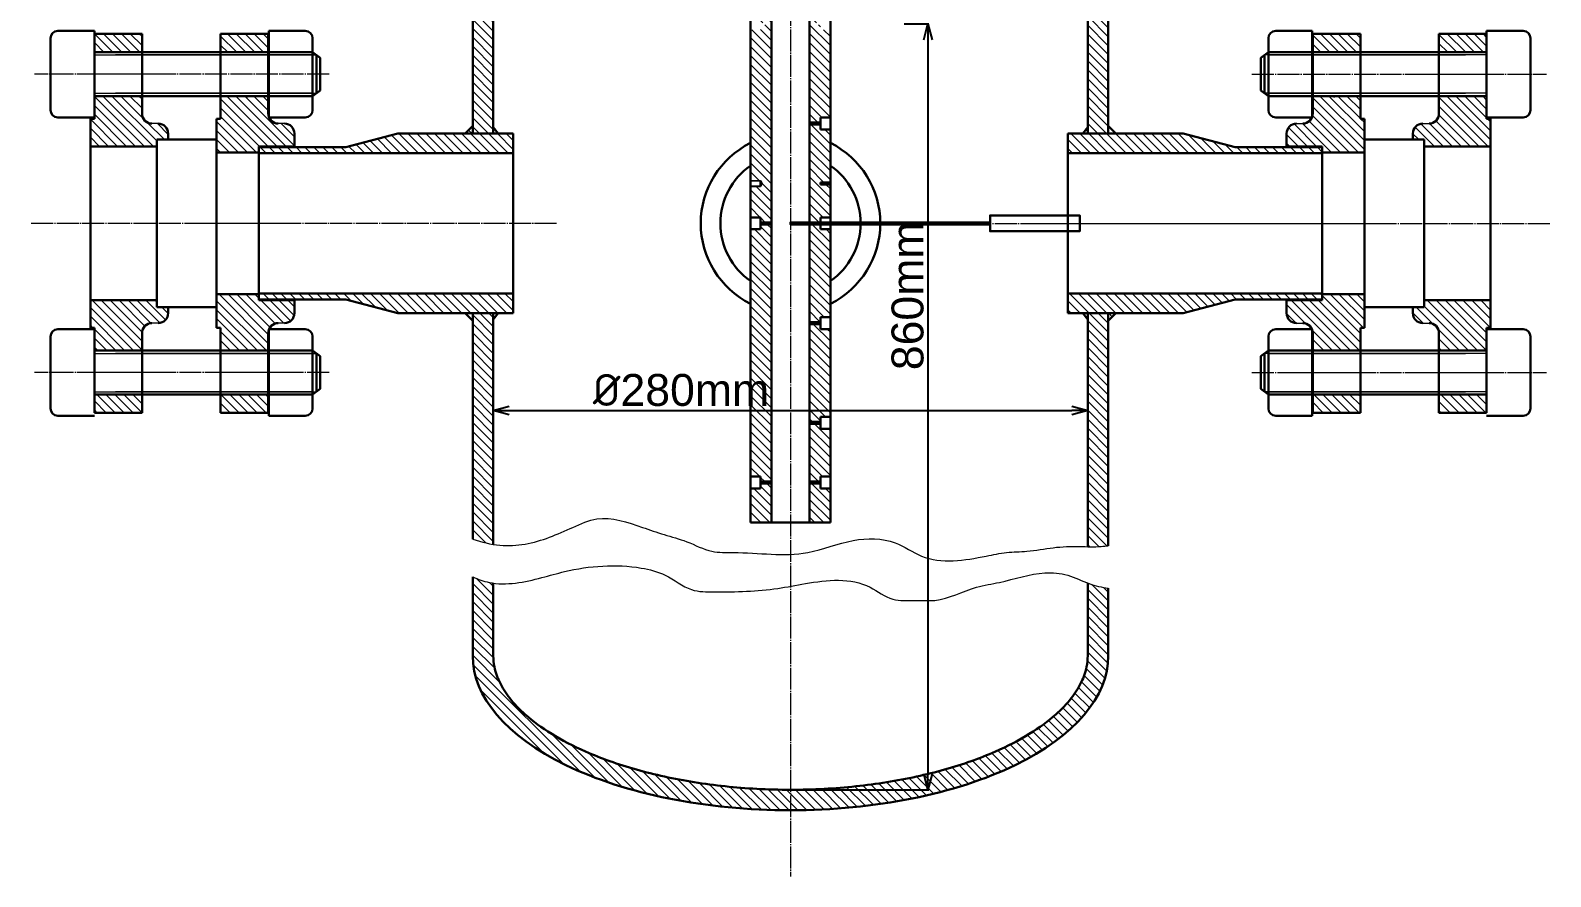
# Model space of a CAD drawing. Header units: millimetres. Extents: x -42 to 2046, y 362 to 1266.
# Drawn here: x -13 to 749, y 362 to 787 of the extents above; entities that cross this region are included whole.
import ezdxf

# ---------------------------------------------------------------- set-up
doc = ezdxf.new("R2010")
doc.units = ezdxf.units.MM
doc.linetypes.add('JIS_08_11', pattern=[12.8, 11, -0.6, 0.6, -0.6])
for name, color, linetype, lineweight in [('ACR Hatch', 7, 'Continuous', 13), ('CHAN BODY inner', 7, 'Continuous', 13), ('CHAN BODY OUTER', 7, 'Continuous', 30), ('CHAN Center', 7, 'JIS_08_11', 13), ('JPI300-65 BODY OUTER', 7, 'Continuous', 30), ('JPI300-65 Center', 7, 'JIS_08_11', 13), ('M30 Body_Inner', 7, 'Continuous', 13), ('M30 Body_Outer', 7, 'Continuous', 30), ('MainC BODY inner', 7, 'Continuous', 13), ('MainC BODY OUTER', 7, 'Continuous', 30), ('MainC Center', 7, 'JIS_08_11', 13), ('MainC Dim', 7, 'Continuous', 30), ('MainC Hatch', 7, 'Continuous', 13), ('TC BODY OUTER', 7, 'Continuous', 30), ('TC Center', 7, 'JIS_08_11', 13)]:
    doc.layers.add(name, color=color, linetype=linetype, lineweight=lineweight)
doc.styles.get("Standard").update_dxf_attribs({"font": 'arial.ttf'})
doc.dimstyles.new('JIS Mechanical', dxfattribs={"dimscale": 2, "dimtxt": 8, "dimasz": 4, "dimexe": 0.18, "dimexo": 0, "dimgap": 1, "dimtad": 1, "dimdec": 4, "dimdsep": 46, "dimtxsty": 'Standard', "dimblk": 'OPEN30', "dimcen": 0.09, "dimadec": 0, "dimazin": 2, "dimtfac": 1, "dimtdec": 4, "dimtmove": 0, "dimatfit": 3, "dimfxl": 1, "dimtolj": 1, "dimtzin": 0, "dimarcsym": 0})

# ---------------------------------------------------------------- blocks, each defined once
blk = doc.blocks.new('_Open30')
at = {"color": 0, "linetype": 'ByBlock', "lineweight": -2}
for p, q in [((-1, 0.268), (0, 0)), ((0, 0), (-1, -0.268)), ((0, 0), (-1, 0))]:
    blk.add_line(p, q, dxfattribs=at)
blk = doc.blocks.new('*D132')
at = {"layer": 'Defpoints', "color": 0, "transparency": 16777216}
for p in [(424.79, 789.77), (367.79, 405.8), (436.7, 405.8)]:
    blk.add_point(p, dxfattribs=at)
at = {"layer": 'MainC Dim', "color": 0, "lineweight": -2, "transparency": 16777216}
for p, q in [((424.79, 789.77), (437.06, 789.77)), ((436.7, 781.77), (436.7, 413.8)), ((367.79, 405.8), (437.06, 405.8))]:
    blk.add_line(p, q, dxfattribs=at)
at = {"layer": 'MainC Dim', "color": 0, "lineweight": -2, "transparency": 16777216, "xscale": 8, "yscale": 8, "zscale": 8}
for p, rotation in [((436.7, 789.77), 90), ((436.7, 405.8), 270)]:
    blk.add_blockref('_Open30', p, dxfattribs=dict(at, rotation=rotation))
at = {"layer": 'MainC Dim', "color": 0, "transparency": 16777216, "insert": (426.53, 653.41), "char_height": 16, "attachment_point": 5, "rotation": 90}
blk.add_mtext('\\A1;860mm', dxfattribs=at)
blk = doc.blocks.new('*D137')
at = {"layer": 'Defpoints', "color": 0, "transparency": 16777216}
for p in [(218.84, 622.27), (516.74, 622.27), (516.74, 595.95)]:
    blk.add_point(p, dxfattribs=at)
at = {"layer": 'MainC Dim', "color": 0, "lineweight": -2, "transparency": 16777216}
for p, q in [((218.84, 622.27), (218.84, 595.59)), ((516.74, 622.27), (516.74, 595.59)), ((226.84, 595.95), (508.74, 595.95))]:
    blk.add_line(p, q, dxfattribs=at)
at = {"layer": 'MainC Dim', "color": 0, "lineweight": -2, "transparency": 16777216, "xscale": 8, "yscale": 8, "zscale": 8, "rotation": 180}
blk.add_blockref('_Open30', (218.84, 595.95), dxfattribs=at)
at = {"layer": 'MainC Dim', "color": 0, "lineweight": -2, "transparency": 16777216, "xscale": 8, "yscale": 8, "zscale": 8}
blk.add_blockref('_Open30', (516.74, 595.95), dxfattribs=at)
at = {"layer": 'MainC Dim', "color": 0, "transparency": 16777216, "insert": (312.91, 606.12), "char_height": 16, "attachment_point": 5}
blk.add_mtext('\\A1;{\\fISOCPEUR|b0|i0|c0|p34;%%C}280mm', dxfattribs=at)

msp = doc.modelspace()

# ---------------------------------------------------------------- hatches: boundary and pattern name
at = {"layer": 'ACR Hatch'}
h = msp.add_hatch(dxfattribs=at)
h.set_pattern_fill('ANSI31', color=256, angle=90)
h.set_pattern_definition([(135, (117.9627, 482.9394), (-2.245064, -2.245064), [])])
h.paths.add_polyline_path([(377.29242, 539.76842), (387.79242, 539.76842), (387.79242, 556.76842), (382.79242, 556.76842), (382.79242, 559.26842), (377.29242, 559.26842)])
h.paths.add_polyline_path([(377.29242, 560.26842), (382.79242, 560.26842), (382.79242, 562.76842), (387.79242, 562.76842), (387.79242, 586.76842), (382.79242, 586.76842), (382.79242, 589.26842), (377.29242, 589.26842)])
h.paths.add_polyline_path([(387.79242, 636.76842), (382.79242, 636.76842), (382.79242, 639.26842), (377.29242, 639.26842), (377.29242, 590.26842), (382.79242, 590.26842), (382.79242, 592.76842), (387.79242, 592.76842)])
h.paths.add_polyline_path([(377.29242, 640.26842), (382.79242, 640.26842), (382.79242, 642.76842), (387.79242, 642.76842), (387.79242, 686.76842), (382.79242, 686.76842), (382.79242, 689.26842), (377.29242, 689.26842)])
h.paths.add_polyline_path([(377.29242, 690.26842), (382.79242, 690.26842), (382.79242, 692.76842), (387.79242, 692.76842), (387.79242, 709.26842), (382.79242, 709.26842), (382.79242, 710.26842), (387.79242, 710.26842), (387.79242, 736.76842), (382.79242, 736.76842), (382.79242, 739.26842), (377.29242, 739.26842)])
h.paths.add_polyline_path([(377.29242, 740.26842), (382.79242, 740.26842), (382.79242, 742.76842), (387.79242, 742.76842), (387.79242, 786.76842), (382.79242, 786.76842), (382.79242, 789.26842), (377.29242, 789.26842)])
h.paths.add_polyline_path([(387.79242, 839.76842), (377.29242, 839.76842), (377.29242, 790.26842), (382.79242, 790.26842), (382.79242, 792.76842), (387.79242, 792.76842)])
h.paths.add_polyline_path([(347.79242, 792.76842), (352.79242, 792.76842), (352.79242, 790.26842), (358.29242, 790.26842), (358.29242, 839.76842), (347.79242, 839.76842)])
h.paths.add_polyline_path([(347.79242, 711.26842), (352.79242, 711.26842), (352.79242, 710.96842), (353.48524, 709.76842), (352.79242, 708.56842), (352.79242, 708.26842), (347.79242, 708.26842), (347.79242, 692.76842), (352.79242, 692.76842), (352.79242, 690.26842), (358.29242, 690.26842), (358.29242, 789.26842), (352.79242, 789.26842), (352.79242, 786.76842), (347.79242, 786.76842)])
h.paths.add_polyline_path([(347.79242, 562.76842), (352.79242, 562.76842), (352.79242, 560.26842), (358.29242, 560.26842), (358.29242, 689.26842), (352.79242, 689.26842), (352.79242, 686.76842), (347.79242, 686.76842)])
h.paths.add_polyline_path([(347.79242, 539.76842), (358.29242, 539.76842), (358.29242, 559.26842), (352.79242, 559.26842), (352.79242, 556.76842), (347.79242, 556.76842)])
at = {"layer": 'MainC BODY OUTER'}
h = msp.add_hatch(dxfattribs=at)
h.set_pattern_fill('ANSI31', color=256, angle=90)
h.paths.add_polyline_path([(516.74242, 737.97498), (514.33644, 734.76842), (516.74242, 734.76842)])
h.paths.add_polyline_path([(527.04242, 738.63527), (527.04242, 734.76842), (530.80829, 734.76842)])
h.paths.add_polyline_path([(531.20564, 824.76842), (527.04242, 824.76842), (527.04242, 820.54555)])
at = {"layer": 'MainC Hatch'}
h = msp.add_hatch(dxfattribs=at)
h.set_pattern_fill('ANSI31', color=256, angle=90)
h.set_pattern_definition([(135, (207.0843, 735.9418), (-2.245064, -2.245064), [])])
h.paths.add_polyline_path([(208.54242, 738.63527), (204.77656, 734.76842), (208.54242, 734.76842)])
h.paths.add_polyline_path([(218.84242, 737.97498), (218.84242, 734.76842), (221.24841, 734.76842)])
h.paths.add_polyline_path([(208.54242, 824.76842), (204.37921, 824.76842), (208.54242, 820.54555)])
h.paths.add_polyline_path([(207.29242, 865.30989), (207.29242, 861.76842), (210.64355, 861.76842)])
h.paths.add_polyline_path([(208.54242, 644.76842), (204.77656, 644.76842), (208.54242, 640.90156)])
h.paths.add_polyline_path([(221.24841, 644.76842), (218.84242, 644.76842), (218.84242, 641.56185)])
h.paths.add_polyline_path([(516.74242, 644.76842), (514.33644, 644.76842), (516.74242, 641.56185)])
h.paths.add_polyline_path([(530.80829, 644.76842), (527.04242, 644.76842), (527.04242, 640.90156)])
h.paths.add_polyline_path([(158.39242, 846.46842), (175.29242, 846.46842, -0.414213562), (180.29242, 841.46842), (180.29242, 829.76842, 0.414213562), (185.29242, 824.76842), (207.29242, 824.76842), (207.29242, 897.76842), (200.29242, 897.76842), (200.29242, 891.76842), (190.29242, 891.76842), (190.29242, 897.76842), (177.29242, 897.76842), (177.29242, 895.76842), (158.39242, 895.76842)])
h.paths.add_polyline_path([(107.79242, 846.46842), (126.39242, 846.46842), (126.39242, 895.76842), (107.79242, 895.76842)])
h = msp.add_hatch(dxfattribs=at)
h.set_pattern_fill('ANSI31', color=256, angle=90)
h.set_pattern_definition([(135, (548.4816, 730.4485), (-2.245064, -2.245064), [])])
h.paths.add_polyline_path([(564.56897, 734.76842), (506.80322, 734.76842), (506.80322, 724.91842), (634.30322, 724.91842), (634.30322, 727.91842), (590.56897, 727.91842)])
h.paths.add_polyline_path([(590.56897, 651.61842), (634.30322, 651.61842), (634.30322, 654.21842), (634.30322, 654.61842), (506.80322, 654.61842), (506.80322, 644.76842), (564.56897, 644.76842)])
h.paths.add_polyline_path([(527.04242, 861.76842), (516.74242, 861.76842), (516.74242, 734.76842), (527.04242, 734.76842)])
h.paths.add_polyline_path([(655.40322, 742.16842), (653.40322, 742.16842), (653.40322, 753.56842), (629.50322, 753.56842), (629.50322, 744.76842, -0.072488535), (629.29523, 743.3413), (629.29523, 742.90175), (629.14171, 742.90175, -0.306106021), (624.50322, 739.76842), (621.40322, 739.76842, 0.414213562), (616.40322, 734.76842), (616.40322, 728.31842), (634.30322, 728.31842), (634.30322, 725.31842), (655.40322, 725.31842), (655.40322, 731.76842)])
h.paths.add_polyline_path([(653.40322, 784.76842), (629.50322, 784.76842), (629.50322, 775.56842), (653.40322, 775.56842)])
h.paths.add_polyline_path([(655.40322, 654.21842), (634.30322, 654.21842), (634.30322, 651.21842), (616.40322, 651.21842), (616.40322, 644.76842, 0.414213562), (621.40322, 639.76842), (624.50322, 639.76842, -0.306106021), (629.14171, 636.63508), (629.29523, 636.63508), (629.29523, 636.19553, -0.072488535), (629.50322, 634.76842), (629.50322, 625.96842), (653.40322, 625.96842), (653.40322, 637.36842), (655.40322, 637.36842)])
h.paths.add_polyline_path([(653.40322, 603.96842), (629.50322, 603.96842), (629.50322, 594.76842), (653.40322, 594.76842)])
h.paths.add_polyline_path([(218.84242, 644.76842), (208.54242, 644.76842), (208.54242, 600.94573), (218.84242, 603.28216)])
edge = h.paths.add_edge_path()
edge.add_line((218.84242, 603.28216), (208.54242, 600.94573))
edge.add_line((208.54242, 600.94573), (208.54242, 531.50107))
edge.add_spline(control_points=[(208.54242, 531.50107), (211.93244, 530.34501), (215.35415, 529.37325), (218.84242, 528.78856)], knot_values=[9.703956676, 9.703956676, 9.703956676, 9.703956676, 20.38078027, 20.38078027, 20.38078027, 20.38078027], degree=3, periodic=0)
edge.add_line((218.84242, 528.78856), (218.84242, 603.28216))
edge = h.paths.add_edge_path()
edge.add_spline(control_points=[(218.84242, 509.38957), (218.1448, 509.48855), (214.62953, 510.10392), (211.2224, 511.34232), (208.54242, 512.50816)], knot_values=[20.368472054, 20.368472054, 20.368472054, 20.368472054, 22.507168253, 31.200842623, 31.200842623, 31.200842623, 31.200842623], degree=3, periodic=0)
edge.add_line((208.54242, 512.50816), (208.54242, 488.78403))
edge.add_line((208.54242, 488.78403), (208.54242, 472.90297))
edge.add_ellipse((367.79242, 472.90297), major_axis=(-159.25, 0), ratio=0.486028257, start_angle=0, end_angle=90)
edge.add_line((367.79242, 395.50297), (367.79242, 405.80297))
edge.add_spline(control_points=[(367.79242, 405.80297), (362.15204, 405.80297), (356.51168, 405.95353), (340.25446, 406.82384), (329.73344, 407.93603), (309.44702, 411.18436), (299.68221, 413.32068), (281.37307, 418.49648), (272.8295, 421.53644), (258.88293, 427.66826), (253.19231, 430.63459), (243.05497, 436.88628), (238.60962, 440.17165), (231.83937, 446.20268), (229.26804, 448.92339), (225.00692, 454.34074), (223.31735, 457.03539), (220.76142, 462.32088), (219.89251, 464.90977), (219.02077, 469.28515), (218.84242, 471.09433), (218.84242, 472.90297)], knot_values=[4.71238898, 4.71238898, 4.71238898, 4.71238898, 4.822092748, 4.822092748, 5.030643023, 5.030643023, 5.239193298, 5.239193298, 5.447743572, 5.447743572, 5.615735074, 5.615735074, 5.783726576, 5.783726576, 5.918034986, 5.918034986, 6.052343397, 6.052343397, 6.186651808, 6.186651808, 6.283185307, 6.283185307, 6.283185307, 6.283185307], degree=3, periodic=0)
edge.add_line((218.84242, 472.90297), (218.84242, 488.78403))
edge.add_line((218.84242, 488.78403), (218.84242, 509.38957))
edge = h.paths.add_edge_path()
edge.add_line((527.04242, 644.76842), (516.74242, 644.76842))
edge.add_line((516.74242, 644.76842), (516.74242, 527.6584))
edge.add_spline(control_points=[(516.74242, 527.6584), (519.0089, 527.60423), (522.44917, 527.57356), (525.87222, 527.98945), (527.04242, 528.14514)], knot_values=[325.575394856, 325.575394856, 325.575394856, 325.575394856, 332.367720469, 335.899447387, 335.899447387, 335.899447387, 335.899447387], degree=3, periodic=0)
edge.add_line((527.04242, 528.14514), (527.04242, 644.76842))
edge = h.paths.add_edge_path()
edge.add_line((527.04242, 488.78403), (527.04242, 506.87746))
edge.add_spline(control_points=[(527.04242, 506.87746), (523.79062, 507.3376), (520.32701, 508.11942), (517.00252, 509.3454), (516.74242, 509.44383)], knot_values=[336.374878192, 336.374878192, 336.374878192, 336.374878192, 346.191260781, 347.026877352, 347.026877352, 347.026877352, 347.026877352], degree=3, periodic=0)
edge.add_line((516.74242, 509.44383), (516.74242, 488.78403))
edge.add_line((516.74242, 488.78403), (516.74242, 472.90297))
edge.add_spline(control_points=[(516.74242, 472.90297), (516.74242, 471.09433), (516.56408, 469.28515), (515.69234, 464.90977), (514.82343, 462.32088), (512.2675, 457.03539), (510.57793, 454.34074), (506.31681, 448.92339), (503.74548, 446.20268), (496.97523, 440.17165), (492.52988, 436.88628), (482.39254, 430.63459), (476.70192, 427.66826), (462.75535, 421.53644), (454.21178, 418.49648), (435.90263, 413.32068), (426.13783, 411.18436), (405.85141, 407.93603), (395.33039, 406.82384), (379.07317, 405.95353), (373.4328, 405.80297), (367.79242, 405.80297)], knot_values=[4.71238898, 4.71238898, 4.71238898, 4.71238898, 4.80892248, 4.80892248, 4.943230891, 4.943230891, 5.077539301, 5.077539301, 5.211847712, 5.211847712, 5.379839214, 5.379839214, 5.547830715, 5.547830715, 5.75638099, 5.75638099, 5.964931265, 5.964931265, 6.17348154, 6.17348154, 6.283185307, 6.283185307, 6.283185307, 6.283185307], degree=3, periodic=0)
edge.add_line((367.79242, 405.80297), (367.79242, 395.50297))
edge.add_ellipse((367.79242, 472.90297), major_axis=(159.25, 0), ratio=0.486028257, start_angle=270, end_angle=360)
edge.add_line((527.04242, 472.90297), (527.04242, 488.78403))
h.paths.add_polyline_path([(208.54242, 861.76842), (218.84242, 861.76842), (218.84242, 734.76842), (208.54242, 734.76842)])
h.paths.add_polyline_path([(171.01588, 734.76842), (228.78163, 734.76842), (228.78163, 724.91842), (101.28163, 724.91842), (101.28163, 727.91842), (145.01588, 727.91842)])
h.paths.add_polyline_path([(145.01588, 651.61842), (101.28163, 651.61842), (101.28163, 654.21842), (101.28163, 654.61842), (228.78163, 654.61842), (228.78163, 644.76842), (171.01588, 644.76842)])
h.paths.add_polyline_path([(80.18163, 742.16842), (82.18163, 742.16842), (82.18163, 753.56842), (106.08163, 753.56842), (106.08163, 744.76842, 0.414213562), (111.08163, 739.76842), (114.18163, 739.76842, -0.414213562), (119.18163, 734.76842), (119.18163, 728.31842), (101.28163, 728.31842), (101.28163, 725.31842), (80.18163, 725.31842)])
h.paths.add_polyline_path([(82.18163, 784.76842), (106.08163, 784.76842), (106.08163, 775.56842), (82.18163, 775.56842)])
h.paths.add_polyline_path([(80.18163, 654.21842), (101.28163, 654.21842), (101.28163, 651.61842), (101.28163, 651.21842), (119.18163, 651.21842), (119.18163, 644.76842, -0.414213562), (114.18163, 639.76842), (111.08163, 639.76842, 0.414213562), (106.08163, 634.76842), (106.08163, 625.96842), (82.18163, 625.96842), (82.18163, 637.36842), (80.18163, 637.36842)])
h.paths.add_polyline_path([(82.18163, 603.96842), (106.08163, 603.96842), (106.08163, 594.76842), (82.18163, 594.76842)])
h = msp.add_hatch(dxfattribs=at)
h.set_pattern_fill('ANSI31', color=256, angle=90)
h.paths.add_polyline_path([(42.78993, 784.76842), (18.88993, 784.76842), (18.88993, 775.56842), (42.78993, 775.56842)])
h.paths.add_polyline_path([(50.88993, 739.76842), (47.78993, 739.76842, -0.414213562), (42.78993, 744.76842), (42.78993, 753.56842), (18.88993, 753.56842), (18.88993, 742.16842), (16.88993, 742.16842), (16.88993, 728.31842), (50.18163, 728.31842), (50.18163, 731.76842), (55.88993, 731.76842), (55.88993, 734.76842, 0.414213562)])
h.paths.add_polyline_path([(42.78993, 634.76842, -0.414213562), (47.78993, 639.76842), (50.88993, 639.76842, 0.414213562), (55.88993, 644.76842), (55.88993, 647.76842), (50.18163, 647.76842), (50.18163, 651.21842), (16.88993, 651.21842), (16.88993, 637.36842), (18.88993, 637.36842), (18.88993, 625.96842), (42.78993, 625.96842)])
h.paths.add_polyline_path([(42.78993, 603.96842), (18.88993, 603.96842), (18.88993, 594.76842), (42.78993, 594.76842)])
h = msp.add_hatch(dxfattribs=at)
h.set_pattern_fill('ANSI31', color=256, angle=90)
h.paths.add_polyline_path([(692.79492, 784.76842), (716.69492, 784.76842), (716.69492, 775.56842), (692.79492, 775.56842)])
h.paths.add_polyline_path([(684.69492, 739.76842), (687.79492, 739.76842, 0.414213562), (692.79492, 744.76842), (692.79492, 753.56842), (716.69492, 753.56842), (716.69492, 742.16842), (718.69492, 742.16842), (718.69492, 728.31842), (685.40322, 728.31842), (685.40322, 731.76842), (679.69492, 731.76842), (679.69492, 734.76842, -0.414213562)])
h.paths.add_polyline_path([(692.79492, 634.76842, 0.414213562), (687.79492, 639.76842), (684.69492, 639.76842, -0.414213562), (679.69492, 644.76842), (679.69492, 647.76842), (685.40322, 647.76842), (685.40322, 651.21842), (718.69492, 651.21842), (718.69492, 637.36842), (716.69492, 637.36842), (716.69492, 625.96842), (692.79492, 625.96842)])
h.paths.add_polyline_path([(692.79492, 603.96842), (716.69492, 603.96842), (716.69492, 594.76842), (692.79492, 594.76842)])

# ---------------------------------------------------------------- linework, layer by layer
at = {"layer": 'CHAN BODY inner'}
for p, q in [((347.79242, 711.26842), (352.79242, 711.26842)), ((347.79242, 708.26842), (352.79242, 708.26842))]:
    msp.add_line(p, q, dxfattribs=at)
at = {"layer": 'CHAN BODY OUTER'}
for p, q in [((347.79242, 539.76842), (347.79242, 839.76842)), ((358.29242, 539.76842), (358.29242, 839.76842)), ((377.29242, 539.76842), (377.29242, 839.76842)), ((387.79242, 539.76842), (387.79242, 839.76842)), ((377.29242, 740.26842), (382.79242, 740.26842)), ((377.29242, 739.26842), (382.79242, 739.26842)), ((382.79242, 742.76842), (387.79242, 742.76842)), ((382.79242, 736.76842), (382.79242, 742.76842)), ((382.79242, 736.76842), (387.79242, 736.76842)), ((352.79242, 708.26842), (352.79242, 711.26842)), ((352.79242, 710.96842), (353.48524, 709.76842)), ((352.79242, 708.56842), (353.48524, 709.76842)), ((382.79242, 709.26842), (382.79242, 710.26842)), ((387.79242, 710.26842), (382.79242, 710.26842)), ((387.79242, 709.26842), (382.79242, 709.26842)), ((352.79242, 692.76842), (347.79242, 692.76842)), ((352.79242, 686.76842), (347.79242, 686.76842)), ((352.79242, 686.76842), (352.79242, 692.76842)), ((358.29242, 690.26842), (352.79242, 690.26842)), ((358.29242, 689.26842), (352.79242, 689.26842)), ((377.29242, 690.26842), (382.79242, 690.26842)), ((377.29242, 689.26842), (382.79242, 689.26842)), ((382.79242, 692.76842), (387.79242, 692.76842)), ((382.79242, 686.76842), (382.79242, 692.76842)), ((382.79242, 686.76842), (387.79242, 686.76842)), ((377.29242, 640.26842), (382.79242, 640.26842)), ((382.79242, 642.76842), (387.79242, 642.76842)), ((382.79242, 636.76842), (382.79242, 642.76842)), ((377.29242, 639.26842), (382.79242, 639.26842)), ((382.79242, 636.76842), (387.79242, 636.76842)), ((377.29242, 590.26842), (382.79242, 590.26842)), ((377.29242, 589.26842), (382.79242, 589.26842)), ((382.79242, 592.76842), (387.79242, 592.76842)), ((382.79242, 586.76842), (382.79242, 592.76842)), ((382.79242, 586.76842), (387.79242, 586.76842)), ((352.79242, 562.76842), (347.79242, 562.76842)), ((352.79242, 556.76842), (347.79242, 556.76842)), ((352.79242, 556.76842), (352.79242, 562.76842)), ((358.29242, 560.26842), (352.79242, 560.26842)), ((358.29242, 559.26842), (352.79242, 559.26842)), ((377.29242, 560.26842), (382.79242, 560.26842)), ((377.29242, 559.26842), (382.79242, 559.26842)), ((382.79242, 562.76842), (387.79242, 562.76842)), ((382.79242, 556.76842), (382.79242, 562.76842)), ((382.79242, 556.76842), (387.79242, 556.76842)), ((347.79242, 539.76842), (367.79242, 539.76842)), ((387.79242, 539.76842), (367.79242, 539.76842))]:
    msp.add_line(p, q, dxfattribs=at)
at = {"layer": 'CHAN Center'}
for p, q in [((347.79242, 710.99778), (352.79242, 710.99778)), ((347.79242, 708.53905), (352.79242, 708.53905))]:
    msp.add_line(p, q, dxfattribs=at)
at = {"layer": 'JPI300-65 BODY OUTER'}
for p, q in [((42.78993, 784.76842), (18.88993, 784.76842)), ((18.88993, 784.76842), (18.88993, 742.16842)), ((42.78993, 784.76842), (42.78993, 744.76842)), ((106.08163, 784.76842), (82.18163, 784.76842)), ((82.18163, 784.76842), (82.18163, 742.16842)), ((106.08163, 784.76842), (106.08163, 744.76842)), ((629.50322, 784.76842), (653.40322, 784.76842)), ((629.50322, 784.76842), (629.50322, 744.76842)), ((653.40322, 784.76842), (653.40322, 742.16842)), ((692.79492, 784.76842), (716.69492, 784.76842)), ((692.79492, 784.76842), (692.79492, 744.76842)), ((716.69492, 784.76842), (716.69492, 742.16842)), ((42.78993, 775.56842), (18.88993, 775.56842)), ((106.08163, 775.56842), (82.18163, 775.56842)), ((629.50322, 775.56842), (653.40322, 775.56842)), ((692.79492, 775.56842), (716.69492, 775.56842)), ((42.78993, 753.56842), (18.88993, 753.56842)), ((106.08163, 753.56842), (82.18163, 753.56842)), ((629.50322, 753.56842), (653.40322, 753.56842)), ((692.79492, 753.56842), (716.69492, 753.56842)), ((18.88993, 742.16842), (16.88993, 742.16842)), ((16.88993, 742.16842), (16.88993, 689.76842)), ((82.18163, 742.16842), (80.18163, 742.16842)), ((80.18163, 742.16842), (80.18163, 689.76842)), ((653.40322, 742.16842), (655.40322, 742.16842)), ((655.40322, 742.16842), (655.40322, 689.76842)), ((716.69492, 742.16842), (718.69492, 742.16842)), ((718.69492, 742.16842), (718.69492, 689.76842)), ((55.88993, 734.76842), (55.88993, 731.76842)), ((119.18163, 734.76842), (119.18163, 727.91842)), ((616.40322, 734.76842), (616.40322, 727.91842)), ((679.69492, 734.76842), (679.69492, 731.76842)), ((50.18163, 728.31842), (16.88993, 728.31842)), ((101.28163, 725.31842), (80.18163, 725.31842)), ((119.18163, 728.31842), (101.28163, 728.31842)), ((101.28163, 725.31842), (101.28163, 728.31842)), ((616.40322, 728.31842), (634.30322, 728.31842)), ((634.30322, 725.31842), (634.30322, 728.31842)), ((634.30322, 725.31842), (655.40322, 725.31842)), ((685.40322, 728.31842), (718.69492, 728.31842)), ((16.88993, 637.36842), (16.88993, 689.76842)), ((80.18163, 637.36842), (80.18163, 689.76842)), ((655.40322, 637.36842), (655.40322, 689.76842)), ((718.69492, 637.36842), (718.69492, 689.76842)), ((50.18163, 651.21842), (16.88993, 651.21842)), ((55.88993, 644.76842), (55.88993, 647.76842)), ((101.28163, 654.21842), (80.18163, 654.21842)), ((101.28163, 654.21842), (101.28163, 651.21842)), ((119.18163, 651.21842), (101.28163, 651.21842)), ((119.18163, 644.76842), (119.18163, 651.61842)), ((616.40322, 644.76842), (616.40322, 651.61842)), ((616.40322, 651.21842), (634.30322, 651.21842)), ((634.30322, 654.21842), (655.40322, 654.21842)), ((634.30322, 654.21842), (634.30322, 651.21842)), ((679.69492, 644.76842), (679.69492, 647.76842)), ((685.40322, 651.21842), (718.69492, 651.21842)), ((18.88993, 637.36842), (16.88993, 637.36842)), ((18.88993, 594.76842), (18.88993, 637.36842)), ((42.78993, 594.76842), (42.78993, 634.76842)), ((82.18163, 637.36842), (80.18163, 637.36842)), ((82.18163, 594.76842), (82.18163, 637.36842)), ((106.08163, 594.76842), (106.08163, 634.76842)), ((629.50322, 594.76842), (629.50322, 634.76842)), ((653.40322, 637.36842), (655.40322, 637.36842)), ((653.40322, 594.76842), (653.40322, 637.36842)), ((692.79492, 594.76842), (692.79492, 634.76842)), ((716.69492, 637.36842), (718.69492, 637.36842)), ((716.69492, 594.76842), (716.69492, 637.36842)), ((42.78993, 625.96842), (18.88993, 625.96842)), ((106.08163, 625.96842), (82.18163, 625.96842)), ((629.50322, 625.96842), (653.40322, 625.96842)), ((692.79492, 625.96842), (716.69492, 625.96842)), ((42.78993, 603.96842), (18.88993, 603.96842)), ((106.08163, 603.96842), (82.18163, 603.96842)), ((629.50322, 603.96842), (653.40322, 603.96842)), ((692.79492, 603.96842), (716.69492, 603.96842)), ((42.78993, 594.76842), (18.88993, 594.76842)), ((106.08163, 594.76842), (82.18163, 594.76842)), ((629.50322, 594.76842), (653.40322, 594.76842)), ((692.79492, 594.76842), (716.69492, 594.76842))]:
    msp.add_line(p, q, dxfattribs=at)
for centre, start, end in [((47.78993, 744.76842), 180, 270), ((50.88993, 734.76842), 0, 90), ((111.08163, 744.76842), 180, 270), ((114.18163, 734.76842), 0, 90), ((621.40322, 734.76842), 90, 180), ((624.50322, 744.76842), 270, 360), ((684.69492, 734.76842), 90, 180), ((687.79492, 744.76842), 270, 360), ((50.88993, 644.76842), 270, 0), ((114.18163, 644.76842), 270, 0), ((621.40322, 644.76842), 180, 270), ((684.69492, 644.76842), 180, 270), ((47.78993, 634.76842), 90, 180), ((111.08163, 634.76842), 90, 180), ((624.50322, 634.76842), 360, 90), ((687.79492, 634.76842), 360, 90)]:
    msp.add_arc(centre, 5, start, end, dxfattribs=at)
at = {"layer": 'JPI300-65 Center'}
for p, q in [((136.51071, 764.56842), (-11.03648, 764.56842)), ((51.4814, 764.56842), (12.94593, 764.56842)), ((599.07414, 764.56842), (746.62133, 764.56842)), ((684.10345, 764.56842), (722.63892, 764.56842)), ((50.88993, 739.76842), (47.78993, 739.76842)), ((114.18163, 739.76842), (111.08163, 739.76842)), ((621.40322, 739.76842), (624.50322, 739.76842)), ((684.69492, 739.76842), (687.79492, 739.76842)), ((113.46303, 689.76842), (-13.15063, 689.76842)), ((622.12182, 689.76842), (748.73548, 689.76842)), ((50.88993, 639.76842), (47.78993, 639.76842)), ((114.18163, 639.76842), (111.08163, 639.76842)), ((621.40322, 639.76842), (624.50322, 639.76842)), ((684.69492, 639.76842), (687.79492, 639.76842)), ((136.51071, 614.96842), (-11.03648, 614.96842)), ((51.4814, 614.96842), (12.94593, 614.96842)), ((114.7731, 614.96842), (76.23763, 614.96842)), ((599.07414, 614.96842), (746.62133, 614.96842)), ((620.81175, 614.96842), (659.34722, 614.96842)), ((684.10345, 614.96842), (722.63892, 614.96842))]:
    msp.add_line(p, q, dxfattribs=at)
at = {"layer": 'M30 Body_Inner'}
for p, q in [((18.88993, 774.17908), (130.20125, 774.17908)), ((128.29125, 774.17908), (29.46619, 774.17908)), ((716.69492, 774.17908), (605.3836, 774.17908)), ((607.2936, 774.17908), (706.11865, 774.17908)), ((18.88993, 754.95775), (130.20125, 754.95775)), ((128.29125, 754.95775), (29.46619, 754.95775)), ((716.69492, 754.95775), (605.3836, 754.95775)), ((607.2936, 754.95775), (706.11865, 754.95775)), ((18.88993, 624.57908), (130.20125, 624.57908)), ((128.29125, 624.57908), (29.46619, 624.57908)), ((716.69492, 624.57908), (605.3836, 624.57908)), ((607.2936, 624.57908), (706.11865, 624.57908)), ((18.88993, 605.35775), (130.20125, 605.35775)), ((128.29125, 605.35775), (29.46619, 605.35775)), ((716.69492, 605.35775), (605.3836, 605.35775)), ((607.2936, 605.35775), (706.11865, 605.35775))]:
    msp.add_line(p, q, dxfattribs=at)
at = {"layer": 'M30 Body_Outer'}
for p, q in [((18.88993, 786.23508), (0.55497, 786.23508)), ((18.88993, 786.23508), (18.88993, 764.56842)), ((106.28962, 786.23508), (124.62458, 786.23508)), ((106.28962, 786.23508), (106.28962, 764.56842)), ((629.29523, 786.23508), (610.96027, 786.23508)), ((629.29523, 786.23508), (629.29523, 764.56842)), ((716.69492, 786.23508), (735.02988, 786.23508)), ((716.69492, 786.23508), (716.69492, 764.56842)), ((-3.1117, 782.56842), (-3.1117, 764.56842)), ((128.29125, 782.56842), (128.29125, 764.56842)), ((607.2936, 782.56842), (607.2936, 764.56842)), ((738.69655, 782.56842), (738.69655, 764.56842)), ((128.29125, 775.56842), (29.46619, 775.56842)), ((29.46619, 775.56842), (128.29125, 775.56842)), ((132.13286, 772.77402), (128.29125, 775.56842)), ((130.21206, 774.17908), (130.21206, 764.57628)), ((132.13286, 772.77402), (132.13286, 764.56842)), ((603.45199, 772.77402), (607.2936, 775.56842)), ((603.45199, 772.77402), (603.45199, 764.56842)), ((605.37279, 774.17908), (605.37279, 764.57628)), ((607.2936, 775.56842), (706.11865, 775.56842)), ((706.11865, 775.56842), (607.2936, 775.56842)), ((-3.1117, 746.56842), (-3.1117, 764.56842)), ((18.88993, 742.90175), (18.88993, 764.56842)), ((106.28962, 742.90175), (106.28962, 764.56842)), ((128.29125, 746.56842), (128.29125, 764.56842)), ((130.21206, 754.95775), (130.21206, 764.57628)), ((132.13286, 756.36281), (132.13286, 764.56842)), ((603.45199, 756.36281), (603.45199, 764.56842)), ((605.37279, 754.95775), (605.37279, 764.57628)), ((607.2936, 746.56842), (607.2936, 764.56842)), ((629.29523, 742.90175), (629.29523, 764.56842)), ((716.69492, 742.90175), (716.69492, 764.56842)), ((738.69655, 746.56842), (738.69655, 764.56842)), ((132.13286, 756.36281), (128.29125, 753.56842)), ((603.45199, 756.36281), (607.2936, 753.56842)), ((128.29125, 753.56842), (29.46619, 753.56842)), ((29.46619, 753.56842), (128.29125, 753.56842)), ((607.2936, 753.56842), (706.11865, 753.56842)), ((706.11865, 753.56842), (607.2936, 753.56842)), ((18.88993, 742.90175), (0.55497, 742.90175)), ((106.28962, 742.90175), (124.62458, 742.90175)), ((629.29523, 742.90175), (610.96027, 742.90175)), ((716.69492, 742.90175), (735.02988, 742.90175)), ((-3.1117, 632.96842), (-3.1117, 614.96842)), ((18.88993, 636.63508), (0.55497, 636.63508)), ((106.28962, 636.63508), (124.62458, 636.63508)), ((106.28962, 636.63508), (106.28962, 614.96842)), ((128.29125, 632.96842), (128.29125, 614.96842)), ((607.2936, 632.96842), (607.2936, 614.96842)), ((629.29523, 636.63508), (610.96027, 636.63508)), ((629.29523, 636.63508), (629.29523, 614.96842)), ((716.69492, 636.63508), (735.02988, 636.63508)), ((738.69655, 632.96842), (738.69655, 614.96842)), ((128.29125, 625.96842), (29.46619, 625.96842)), ((29.46619, 625.96842), (128.29125, 625.96842)), ((132.13286, 623.17402), (128.29125, 625.96842)), ((603.45199, 623.17402), (607.2936, 625.96842)), ((607.2936, 625.96842), (706.11865, 625.96842)), ((706.11865, 625.96842), (607.2936, 625.96842)), ((130.21206, 624.57908), (130.21206, 614.96055)), ((132.13286, 623.17402), (132.13286, 614.96842)), ((603.45199, 623.17402), (603.45199, 614.96842)), ((605.37279, 624.57908), (605.37279, 614.96055)), ((-3.1117, 596.96842), (-3.1117, 614.96842)), ((106.28962, 593.30175), (106.28962, 614.96842)), ((128.29125, 596.96842), (128.29125, 614.96842)), ((130.21206, 605.35775), (130.21206, 614.96055)), ((132.13286, 606.76281), (132.13286, 614.96842)), ((603.45199, 606.76281), (603.45199, 614.96842)), ((605.37279, 605.35775), (605.37279, 614.96055)), ((607.2936, 596.96842), (607.2936, 614.96842)), ((629.29523, 593.30175), (629.29523, 614.96842)), ((738.69655, 596.96842), (738.69655, 614.96842)), ((128.29125, 603.96842), (29.46619, 603.96842)), ((29.46619, 603.96842), (128.29125, 603.96842)), ((132.13286, 606.76281), (128.29125, 603.96842)), ((603.45199, 606.76281), (607.2936, 603.96842)), ((607.2936, 603.96842), (706.11865, 603.96842)), ((706.11865, 603.96842), (607.2936, 603.96842)), ((18.88993, 593.30175), (0.55497, 593.30175)), ((106.28962, 593.30175), (124.62458, 593.30175)), ((629.29523, 593.30175), (610.96027, 593.30175)), ((716.69492, 593.30175), (735.02988, 593.30175))]:
    msp.add_line(p, q, dxfattribs=at)
for centre, radius, start, end in [((0.55497, 782.56842), 3.66667, 90, 180), ((124.62458, 782.56842), 3.66667, 0, 90), ((610.96027, 782.56842), 3.66667, 90, 180), ((735.02988, 782.56842), 3.66667, 360, 90), ((94.98002, 752.83508), 0.73333, 0, 90), ((640.60483, 752.83508), 0.73333, 90, 180), ((0.55497, 746.56842), 3.66667, 180, 270), ((124.62458, 746.56842), 3.66667, 270, 0), ((610.96027, 746.56842), 3.66667, 180, 270), ((735.02988, 746.56842), 3.66667, 270, 360), ((0.55497, 632.96842), 3.66667, 90, 180), ((124.62458, 632.96842), 3.66667, 0, 90), ((610.96027, 632.96842), 3.66667, 90, 180), ((735.02988, 632.96842), 3.66667, 360, 90), ((0.55497, 596.96842), 3.66667, 180, 270), ((124.62458, 596.96842), 3.66667, 270, 0), ((610.96027, 596.96842), 3.66667, 180, 270), ((735.02988, 596.96842), 3.66667, 270, 360)]:
    msp.add_arc(centre, radius, start, end, dxfattribs=at)
at = {"layer": 'MainC BODY inner'}
for points, knots in [([(208.54242, 531.50107), (213.00161, 529.9804), (221.57228, 527.6986), (239.26524, 528.73709), (254.78962, 535.52059), (273.92877, 544.21634), (290.04423, 538.5986), (304.51489, 533.55359), (316.44139, 530.50306), (327.3359, 524.45168), (348.15834, 525.28692), (372.46524, 521.2157), (397.93104, 532.07058), (418.97588, 532.08379), (438.02266, 518.15448), (458.87652, 521.33135), (475.98719, 525.13766), (487.39099, 525.03274), (499.43544, 527.52639), (511.9173, 527.95715), (521.11842, 527.41188), (525.87222, 527.98945), (527.04242, 528.14514)], [9.703956676, 9.703956676, 9.703956676, 9.703956676, 23.748135324, 36.369283853, 61.809399531, 74.529453781, 97.725359649, 109.115235225, 121.0761655, 134.566037679, 145.388578369, 182.608878511, 206.197283257, 227.24299016, 242.007699475, 274.425379738, 284.788493163, 295.011682023, 308.34099712, 321.561827048, 332.367720469, 335.899447387, 335.899447387, 335.899447387, 335.899447387]), ([(208.54242, 512.50816), (211.2224, 511.34232), (222.29925, 507.31617), (238.61149, 510.73228), (262.966, 517.78968), (284.58117, 519.42919), (306.16694, 513.98286), (316.61191, 505.04984), (336.66427, 504.84868), (355.70015, 505.34073), (381.0467, 510.47906), (402.6456, 512.78346), (417.99879, 500.00726), (429.72701, 501.09421), (444.12586, 499.70049), (457.5747, 507.4065), (476.39441, 510.00836), (491.19121, 515.47014), (507.00104, 514.07775), (516.82897, 508.90902), (523.79062, 507.3376), (527.04242, 506.87746)], [20.368472054, 20.368472054, 20.368472054, 20.368472054, 29.062146424, 55.585376545, 67.379575959, 105.842677506, 118.377398539, 133.41993435, 144.889116429, 176.757349867, 190.771940252, 223.239562136, 236.127823303, 246.950363994, 257.15592797, 279.179729448, 290.835748225, 314.147781365, 325.616963444, 337.210494762, 347.026877352, 347.026877352, 347.026877352, 347.026877352])]:
    msp.add_open_spline(points, degree=3, knots=knots, dxfattribs=at)
at = {"layer": 'MainC BODY OUTER'}
for p, q in [((208.54242, 861.76842), (208.54242, 734.76842)), ((218.84242, 861.76842), (218.84242, 734.76842)), ((516.74242, 861.76842), (516.74242, 734.76842)), ((527.04242, 861.76842), (527.04242, 734.76842)), ((171.01588, 734.76842), (145.01588, 727.91842)), ((228.78163, 734.76842), (171.01588, 734.76842)), ((204.77656, 734.76842), (208.54242, 738.63527)), ((218.84242, 737.97498), (221.24841, 734.76842)), ((228.78163, 689.76842), (228.78163, 734.76842)), ((506.80322, 689.76842), (506.80322, 734.76842)), ((506.80322, 734.76842), (564.56897, 734.76842)), ((516.74242, 737.97498), (514.33644, 734.76842)), ((530.80829, 734.76842), (527.04242, 738.63527)), ((564.56897, 734.76842), (590.56897, 727.91842)), ((145.01588, 727.91842), (101.28163, 727.91842)), ((101.28163, 727.91842), (101.28163, 689.76842)), ((228.78163, 724.91842), (101.28163, 724.91842)), ((506.80322, 724.91842), (634.30322, 724.91842)), ((590.56897, 727.91842), (634.30322, 727.91842)), ((634.30322, 727.91842), (634.30322, 689.76842)), ((101.28163, 651.61842), (101.28163, 689.76842)), ((228.78163, 689.76842), (228.78163, 644.76842)), ((506.80322, 689.76842), (506.80322, 644.76842)), ((634.30322, 651.61842), (634.30322, 689.76842)), ((228.78163, 654.61842), (101.28163, 654.61842)), ((145.01588, 651.61842), (101.28163, 651.61842)), ((171.01588, 644.76842), (145.01588, 651.61842)), ((506.80322, 654.61842), (634.30322, 654.61842)), ((564.56897, 644.76842), (590.56897, 651.61842)), ((590.56897, 651.61842), (634.30322, 651.61842)), ((228.78163, 644.76842), (171.01588, 644.76842)), ((204.77656, 644.76842), (208.54242, 640.90156)), ((208.54242, 644.76842), (208.54242, 531.50107)), ((208.54242, 644.76842), (218.84242, 644.76842)), ((218.84242, 644.76842), (218.84242, 528.78856)), ((218.84242, 641.56185), (221.24841, 644.76842)), ((506.80322, 644.76842), (564.56897, 644.76842)), ((516.74242, 641.56185), (514.33644, 644.76842)), ((516.74242, 644.76842), (516.74242, 527.6584)), ((527.04242, 644.76842), (516.74242, 644.76842)), ((527.04242, 644.76842), (527.04242, 528.14514)), ((530.80829, 644.76842), (527.04242, 640.90156)), ((208.54242, 512.50816), (208.54242, 488.78403)), ((218.84242, 509.38957), (218.84242, 488.78403)), ((516.74242, 509.44383), (516.74242, 488.78403)), ((527.04242, 506.87746), (527.04242, 488.78403)), ((208.54242, 488.78403), (208.54242, 472.90297)), ((218.84242, 488.78403), (218.84242, 472.90297)), ((516.74242, 488.78403), (516.74242, 472.90297)), ((527.04242, 488.78403), (527.04242, 472.90297))]:
    msp.add_line(p, q, dxfattribs=at)
at = {"layer": 'MainC BODY OUTER', "color": 4}
for p, q in [((80.18163, 731.76842), (50.18163, 731.76842)), ((50.18163, 731.76842), (50.18163, 689.76842)), ((80.18163, 689.76842), (80.18163, 731.76842)), ((655.40322, 689.76842), (655.40322, 731.76842)), ((655.40322, 731.76842), (685.40322, 731.76842)), ((685.40322, 731.76842), (685.40322, 689.76842)), ((50.18163, 647.76842), (50.18163, 689.76842)), ((80.18163, 689.76842), (80.18163, 647.76842)), ((655.40322, 689.76842), (655.40322, 647.76842)), ((685.40322, 647.76842), (685.40322, 689.76842)), ((80.18163, 647.76842), (50.18163, 647.76842)), ((655.40322, 647.76842), (685.40322, 647.76842))]:
    msp.add_line(p, q, dxfattribs=at)
at = {"layer": 'MainC BODY OUTER'}
for radius, start, end in [(45, 116.38779996, 243.61220004), (45, 296.38779996, 63.61220004), (35.15, 124.67982835, 235.32017165), (35.15, 304.67982835, 55.32017165)]:
    msp.add_arc((367.79242, 689.76842), radius, start, end, dxfattribs=at)
at = {"layer": 'MainC BODY OUTER', "extrusion": (0, 0, -1)}
msp.add_ellipse((367.79242, 472.90297), major_axis=(-159.25, 0), ratio=0.486028257, start_param=4.71238898, end_param=6.283185307, dxfattribs=at)
at = {"layer": 'MainC BODY OUTER'}
msp.add_ellipse((367.79242, 472.90297), major_axis=(159.25, 0), ratio=0.486028257, start_param=4.71238898, end_param=6.283185307, dxfattribs=at)
for points in [[(367.79242, 405.80297), (362.15204, 405.80297), (356.51168, 405.95353), (340.25446, 406.82384), (329.73344, 407.93603), (309.44702, 411.18436), (299.68221, 413.32068), (281.37307, 418.49648), (272.8295, 421.53644), (258.88293, 427.66826), (253.19231, 430.63459), (243.05497, 436.88628), (238.60962, 440.17165), (231.83937, 446.20268), (229.26804, 448.92339), (225.00692, 454.34074), (223.31735, 457.03539), (220.76142, 462.32088), (219.89251, 464.90977), (219.02077, 469.28515), (218.84242, 471.09433), (218.84242, 472.90297)], [(367.79242, 405.80297), (373.4328, 405.80297), (379.07317, 405.95353), (395.33039, 406.82384), (405.85141, 407.93603), (426.13783, 411.18436), (435.90263, 413.32068), (454.21178, 418.49648), (462.75535, 421.53644), (476.70192, 427.66826), (482.39254, 430.63459), (492.52988, 436.88628), (496.97523, 440.17165), (503.74548, 446.20268), (506.31681, 448.92339), (510.57793, 454.34074), (512.2675, 457.03539), (514.82343, 462.32088), (515.69234, 464.90977), (516.56408, 469.28515), (516.74242, 471.09433), (516.74242, 472.90297)]]:
    msp.add_open_spline(points, degree=3, knots=[4.71238898, 4.71238898, 4.71238898, 4.71238898, 4.822092748, 4.822092748, 5.030643023, 5.030643023, 5.239193298, 5.239193298, 5.447743572, 5.447743572, 5.615735074, 5.615735074, 5.783726576, 5.783726576, 5.918034986, 5.918034986, 6.052343397, 6.052343397, 6.186651808, 6.186651808, 6.283185307, 6.283185307, 6.283185307, 6.283185307], dxfattribs=at)
at = {"layer": 'MainC Center'}
for p, q in [((367.79242, 978.99005), (367.79242, 362.24992)), ((250.56178, 689.76842), (68.23885, 689.76842)), ((485.02307, 689.76842), (667.346, 689.76842))]:
    msp.add_line(p, q, dxfattribs=at)
at = {"layer": 'TC BODY OUTER'}
msp.add_lwpolyline([(512.79242, 689.76842), (512.79242, 685.76842), (467.79242, 685.76842), (467.79242, 689.76842), (467.79242, 693.76842), (512.79242, 693.76842)], close=True, dxfattribs=at)
msp.add_lwpolyline([(467.79242, 690.26842), (367.79242, 690.26842), (367.79242, 689.76842), (367.79242, 689.26842), (467.79242, 689.26842)], dxfattribs=at)
at = {"layer": 'TC Center'}
msp.add_line((367.79242, 689.76842), (612.79242, 689.76842), dxfattribs=at)

# ---------------------------------------------------------------- dimensions: what is measured, and where the dimension line sits
at = {"layer": 'MainC Dim'}
dim = msp.add_linear_dim(base=(436.69516, 405.80297), p1=(424.79242, 789.76842), p2=(367.79242, 405.80297), angle=90, text='860mm', dimstyle='JIS Mechanical', dxfattribs=at)
dim.commit()
dim.dimension.update_dxf_attribs({"geometry": '*D132', "text_midpoint": (436.69516, 653.41333), "dimtype": 160})
dim = msp.add_linear_dim(base=(516.74242, 595.9477), p1=(218.84242, 622.27037), p2=(516.74242, 622.27037), text='{\\fISOCPEUR|b0|i0|c0|p34;%%C}280mm', dimstyle='JIS Mechanical', dxfattribs=at)
dim.commit()
dim.dimension.update_dxf_attribs({"geometry": '*D137', "text_midpoint": (312.9139, 595.9477), "dimtype": 160})

doc.saveas('drawing.dxf')
